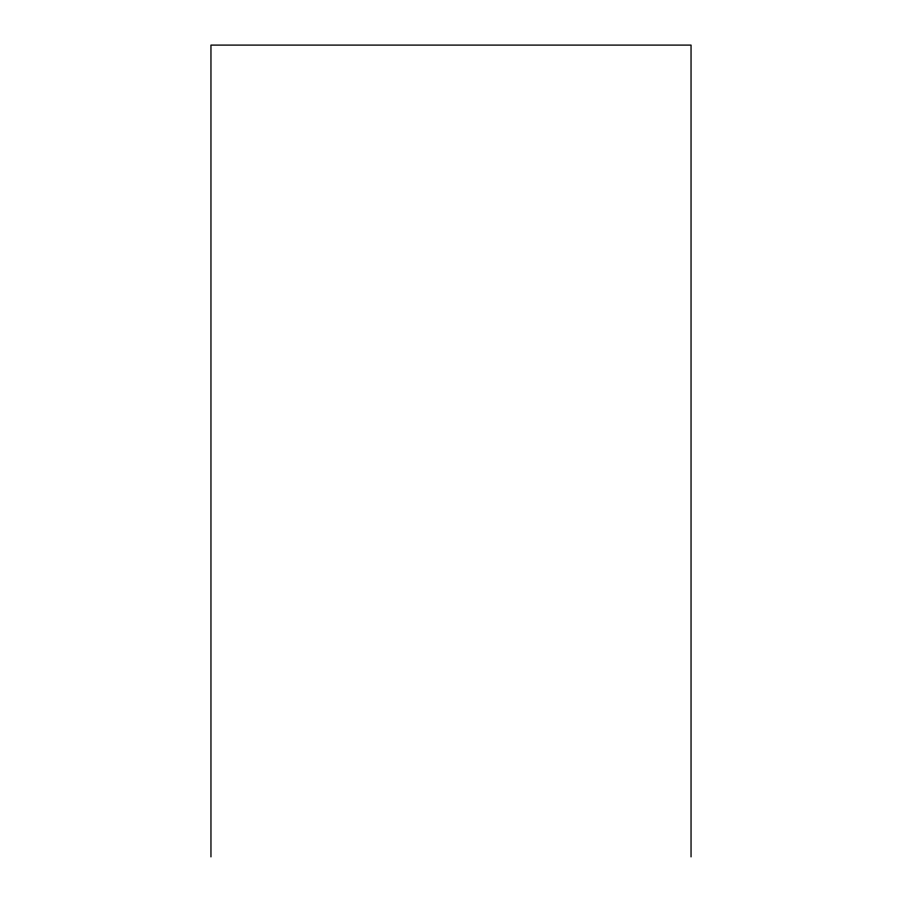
<?xml version="1.0" encoding="UTF-8"?>
<svg xmlns="http://www.w3.org/2000/svg" width="902" height="902" viewBox="0 0 902 902"><rect width="100%" height="100%" fill="white"/><g stroke="black" fill="none" stroke-linecap="round" stroke-linejoin="round"><path stroke-width="1.35" d="M691.045 856.9L691.045 45.1L210.955 45.1L210.955 856.9"/></g></svg>
